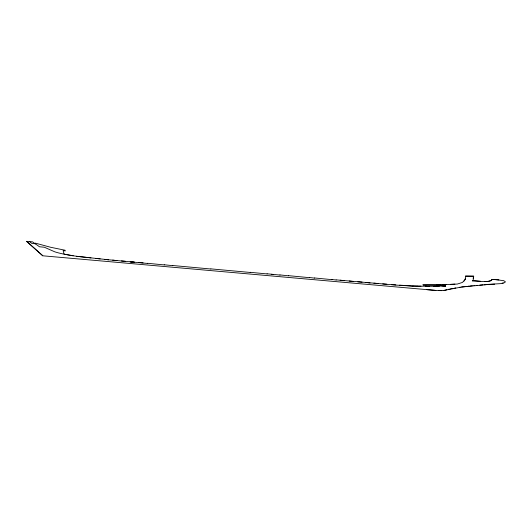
<?xml version="1.0" encoding="UTF-8"?>
<svg xmlns="http://www.w3.org/2000/svg" width="532" height="532" viewBox="0 0 532 532"><rect width="100%" height="100%" fill="white"/><g stroke="black" fill="none" stroke-linecap="round" stroke-linejoin="round"><path stroke-width="0.8" d="M487.744 284.487L485.896 284.5L500.546 283.642L504.688 282.638L505.393 281.787L503.691 280.657L495.026 279.573A3.677 0.658 5.8 0 0 494.401 279.519A3.265 0.585 5.8 0 0 493.696 279.486A3.119 0.559 5.8 0 0 493.091 279.486L491.568 279.865A13.46 2.421 5.8 0 0 491.502 280.012L491.488 280.058M108.614 259.782L147.517 263.44M465.281 278.888L465.287 279.16A23.767 4.269 5.8 0 0 465.294 279.067A21.24 3.817 5.8 0 0 465.281 278.888L465.513 276.128L473.699 276.201L473.187 280.012L472.31 280.77C478.414 280.623 485.184 282.831 491.109 280.577A9.13 1.643 5.8 0 0 491.295 280.45L491.422 280.284A16.938 3.046 5.8 0 0 491.448 280.211L491.475 280.111M463.997 281.155L465.234 279.34L462.474 282.419L457.321 284.055L440.124 284.813L422.947 284.534L423.213 285.338L445.297 285.112L445.59 286.083L437.51 286.116L437.643 286.602L433.806 286.263A33.263 5.978 5.8 0 1 430.474 286.276L412.952 286.136L395.861 285.079L336.131 279.865M473.134 278.455L473.387 277.132M210.865 268.866L250.353 272.464M309.631 277.538L314.538 278.116M104.445 259.39L108.575 259.789L76.422 256.271L65.476 254.436A31.913 5.739 5.8 0 1 54.863 251.855L44.276 247.207L39.508 246.788L32.565 241.874L26.6 241.342L42.819 255.799L436.267 290.459L443.249 290.552L461.537 287.034L487.212 284.56L486.102 284.467M250.206 272.298L267.184 273.947M446.88 289.767L444.087 290.439M147.384 263.274L164.348 264.929M451.582 288.696L452.958 288.411M314.412 277.95L332.061 279.659M502.181 283.317L503.299 283.091M448.988 289.215L448.323 289.355M455.758 287.905L454.528 288.125M449.793 289.042L450.943 288.829M353.447 281.528L349.231 281.016M470.235 285.997L472.369 285.804M474.857 285.538L473.852 285.644M459.502 287.327L460.167 287.233M469.277 286.096L468.04 286.243M464.702 286.662L465.826 286.529M461.537 287.034L464.502 286.701M344.384 280.73L340.161 280.218M487.984 281.448L490.817 280.716A9.643 1.736 5.8 0 0 491.109 280.577L491.295 280.45A9.583 1.722 5.8 0 0 491.422 280.284L491.568 279.865A6.736 1.21 5.8 0 1 491.681 279.752A4.495 0.805 5.8 0 1 491.881 279.652A3.677 0.658 5.8 0 1 492.18 279.573A3.425 0.618 5.8 0 1 492.579 279.519A3.205 0.579 5.8 0 1 493.091 279.486L498.87 279.859M466.67 286.409L467.189 286.362M472.722 280.73L472.31 280.77L480.682 281.328M484.18 284.78L487.212 284.56M482.896 284.853L479.864 285.112M489.992 284.421L494.634 284.174M143.128 262.908L138.978 262.535M454.88 284.135L450.963 284.381M488.303 284.5L489.214 284.46M439.612 285.997L433.819 286.322M477.49 285.352L476.366 285.411M442.75 284.753L446.348 284.627M172.601 265.501L210.845 269.006M486.999 281.481L484.339 281.475M440.124 284.813L436.386 284.806M309.611 277.677L288.371 275.656M412.952 285.903L417.268 286.076M441.76 290.652L438.514 290.585M116.94 260.627L112.691 260.128M465.513 276.128L473.699 276.201M370.059 282.997L365.87 282.479M362.073 282.14L357.863 281.78M412.932 286.056L403.815 285.411M267.057 273.781L280.025 275.077M426.91 289.647L435.814 290.425M417.374 286.156L420.978 286.196M90.959 257.88L76.422 256.271M279.899 274.911L288.557 275.822M130.167 261.731L134.37 262.123M336.158 280.018L331.981 279.5M130.24 261.897L134.39 262.263M70.051 255.3L64.113 254.143L63.115 250.572L65.243 250.931L65.044 250.22L50.64 247.28L35.345 243.124L35.524 243.769L31.88 243.457L29.44 241.595M273.568 274.505L271.253 274.306M391.672 284.593L395.815 284.893M26.6 241.342L42.773 255.799M373.896 283.17L378.053 283.523M100.149 258.891L95.973 258.432M425.467 286.196L429.191 286.628L429.091 286.269M73.203 255.839L70.138 255.32M441.786 285.857L445.67 286.342L445.297 285.112M164.202 264.763L172.74 265.661M399.638 285.152L403.755 285.411M121.449 260.933L125.599 261.312M382.721 283.902L386.864 284.228"/></g></svg>
